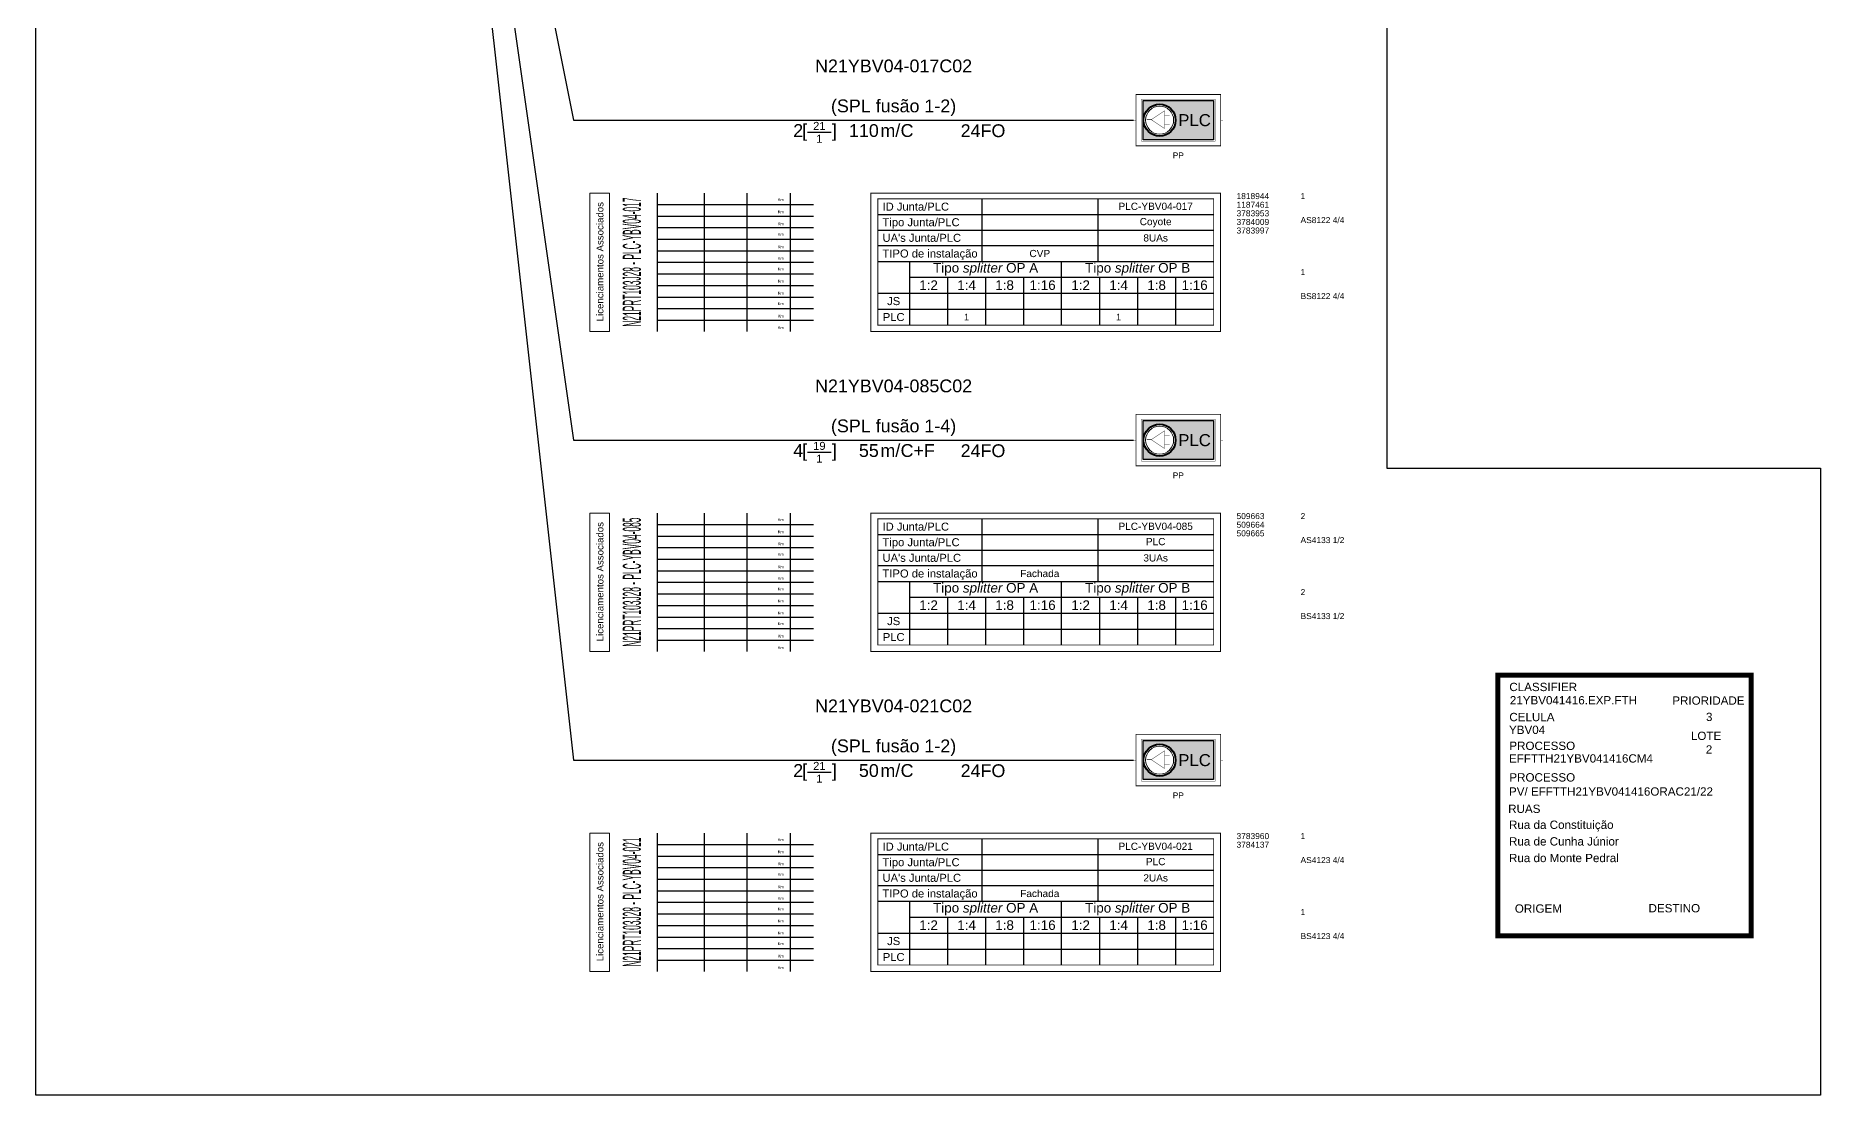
# Model space of a CAD drawing. Header units: metres. Extents: x 288 to 1034, y 827 to 7702.
# Drawn here: x 440.6 to 663.6, y 6412.1 to 6544.5 of the extents above; entities that cross this region are included whole.
import ezdxf
from ezdxf.enums import TextEntityAlignment as Align

# ---------------------------------------------------------------- set-up
doc = ezdxf.new("R2010")
doc.units = ezdxf.units.M
doc.header["$MEASUREMENT"] = 0
doc.set_wipeout_variables(frame=1)
for name, color, linetype in [('3-PROJ_FTTH_CABO', 7, 'Continuous'), ('3-PROJ_FTTH_LICENCIAMENTOS', 7, 'Continuous'), ('3-PROJ_FTTH_PLC', 7, 'Continuous'), ('Licenciamentos Porto', 6, 'Continuous')]:
    doc.layers.add(name, color=color, linetype=linetype)
doc.styles.add('ARIAL', font='')
doc.styles.get('ARIAL').set_extended_font_data('Arial')

# ---------------------------------------------------------------- blocks, each defined once
blk = doc.blocks.new('*U9')
blk.add_hatch(color=31).paths.add_polyline_path([(9.97, -2.44), (1.18, -2.44), (1.18, 2.44), (9.97, 2.44)])
at = {"color": 7}
for points, const_width in [([(10.86, -3.21), (0.29, -3.21), (0.29, 3.21), (10.86, 3.21)], 0.0929), ([(10.17, -2.63), (0.99, -2.63), (0.99, 2.63), (10.17, 2.63)], 0.0465)]:
    blk.add_lwpolyline(points, close=True, dxfattribs=dict(at, const_width=const_width))
at = {"color": 31}
blk.add_lwpolyline([(9.97, -2.44), (1.18, -2.44), (1.18, 2.44), (9.97, 2.44)], close=True, dxfattribs=at)
at = {"color": 7}
for points, const_width in [([(0.29, 0), (0, 0)], 0.0743), ([(11.15, 0), (10.86, 0)], 0.0743), ([(-40.78, -1.52), (-37.77, -1.52)], 0.15)]:
    blk.add_lwpolyline(points, dxfattribs=dict(at, const_width=const_width))
at = {"color": 7, "ltscale": 0.001}
blk.add_lwpolyline([(10.86, -9.12, 0.12, 0.12, 0), (10.86, -9.12, 0.12, 0.12, 0), (-32.84, -9.12, 0.12, 0.12, 0), (-32.84, -26.43, 0.12, 0.12, 0), (10.86, -26.43, 0.12, 0.12, 0), (10.86, -26.43, 0.12, 0.12, 0), (10.86, -9.12, 0, 0, 0)], format="xyseb", dxfattribs=at)
at = {"color": 7, "ltscale": 0.001, "const_width": 0.12}
blk.add_lwpolyline([(10, -25.61), (10, -25.61), (-31.98, -25.61), (-31.98, -9.84), (10, -9.84), (10, -9.84)], close=True, dxfattribs=at)
at = {"color": 7}
for points in [[(-18.98, -9.84), (-18.98, -17.65)], [(-4.49, -9.84), (-4.49, -17.65)], [(-31.98, -11.79), (10, -11.79)], [(-31.98, -13.74), (10, -13.74)], [(-31.98, -15.69), (10, -15.69)], [(-31.98, -17.65), (10, -17.65)], [(-28, -17.65), (-28, -25.61)], [(-9, -25.61), (-9, -17.65)], [(-28, -19.64), (10, -19.64)], [(-23.25, -19.64), (-23.25, -25.61)], [(-18.5, -19.64), (-18.5, -25.61)], [(-13.75, -19.64), (-13.75, -25.61)], [(-4.25, -19.64), (-4.25, -25.61)], [(0.5, -19.64), (0.5, -25.61)], [(5.25, -19.64), (5.25, -25.61)], [(-31.98, -21.63), (10, -21.63)], [(-31.98, -23.62), (10, -23.62)], [(-31.98, -23.62), (-13.57, -23.62), (10, -23.62)]]:
    blk.add_lwpolyline(points, dxfattribs=at)
at = {"color": 7, "style": 'ARIAL'}
blk.add_text('[     ]  ', height=1.6, dxfattribs=at).set_placement((-35.85, -0.5), align=Align.TOP_RIGHT)
for s, p in [('ID Junta/PLC', (-31.38, -10.81)), ('Tipo Junta/PLC', (-31.38, -12.76)), ("UA's Junta/PLC", (-31.38, -14.71)), ('TIPO de instalação', (-31.38, -16.67))]:
    blk.add_text(s, height=1, dxfattribs=at).set_placement(p, align=Align.MIDDLE_LEFT)
for s, p in [('JS', (-29.99, -22.62)), ('PLC', (-29.99, -24.61))]:
    blk.add_text(s, height=1, dxfattribs=at).set_placement(p, align=Align.MIDDLE_CENTER)
at = {"insert": (-31.65, -0.5), "char_height": 1.6, "width": 2.8224, "attachment_point": 1, "style": 'ARIAL'}
blk.add_mtext('m/', dxfattribs=at)
at = {"color": 7, "ltscale": 0.001, "char_height": 1.2, "attachment_point": 5, "style": 'ARIAL'}
for s, insert, width in [('{\\C114;Tipo \\fArial|b0|i1|c0|p34;splitter\\fArial|b0|i0|c0|p34; OP A}', (-18.5, -18.64), 14.6912), ('{\\C10;Tipo \\fArial|b0|i1|c0|p34;splitter\\fArial|b0|i0|c0|p34; OP B}', (0.5, -18.64), 14.6912), ('{\\C114;1:2}', (-25.63, -20.63), 4.1115), ('{\\C114;1:4}', (-20.88, -20.63), 4.1115), ('{\\C114;1:8}', (-16.13, -20.63), 4.1115), ('{\\C114;1:16}', (-11.38, -20.63), 4.1115), ('{\\C10;1:2}', (-6.63, -20.63), 4.1115), ('{\\C10;1:4}', (-1.88, -20.63), 4.1115), ('{\\C10;1:8}', (2.87, -20.63), 4.1115), ('{\\C10;1:16}', (7.62, -20.63), 4.1115)]:
    blk.add_mtext(s, dxfattribs=dict(at, insert=insert, width=width))
at = {"color": 7, "style": 'ARIAL'}
for tag, p in [('ID_CABO', (-30, 5.5)), ('ID_CABO2', (-30, 3)), ('ID_CABO3', (-30, 0.5))]:
    blk.add_attdef(tag, text='', height=1.6, dxfattribs=at).set_placement(p, align=Align.BOTTOM_CENTER)
at = {"color": 7, "lineweight": 0, "style": 'ARIAL'}
blk.add_attdef('FO_ACTIVAS', text='', height=1.6, dxfattribs=at).set_placement((-41.3, -0.5), align=Align.TOP_RIGHT)
for tag, height, p in [('FO_RESERVA', 1, (-39.28, -2.32)), ('FO_MORTAS', 1, (-39.28, -0.72)), ('PLC', 0.9, (2.75, -10.77)), ('TIPO_PLC', 0.9, (2.75, -12.68)), ('UA_PLC', 0.9, (2.75, -14.72)), ('INSTALACAO', 0.9, (-11.73, -16.67)), ('NPOL_CVP', 0.9, (2.75, -16.66))]:
    blk.add_attdef(tag, text='', height=height, dxfattribs=at).set_placement(p, align=Align.MIDDLE_CENTER)
at = {"color": 7, "style": 'ARIAL'}
blk.add_attdef('METROS', text='', height=1.6, dxfattribs=at).set_placement((-31.85, -0.5), align=Align.TOP_RIGHT)
for tag, height, p in [('TIPO_INSTALACAO', 1.6, (-29.13, -0.5)), ('CAPACIDADE', 1.6, (-21.62, -0.52)), ('BID1', 0.75, (12.86, -9.12)), ('BID2', 0.75, (12.86, -10.2)), ('BID3', 0.75, (12.86, -11.27)), ('BID4', 0.75, (12.86, -12.35)), ('BID5', 0.75, (12.86, -13.42)), ('BID6', 0.75, (12.86, -14.5)), ('BID7', 0.75, (12.86, -15.57)), ('BID8', 0.75, (12.86, -16.65)), ('BID9', 0.75, (12.86, -17.73)), ('BID10', 0.75, (12.86, -18.8)), ('BID11', 0.75, (12.86, -19.88)), ('BID12', 0.75, (12.86, -20.95)), ('BID13', 0.75, (12.86, -22.03)), ('BID14', 0.75, (12.86, -23.11)), ('BID15', 0.75, (12.86, -24.18)), ('BID16', 0.75, (12.86, -25.26)), ('BID17', 0.75, (12.86, -26.33)), ('BID18', 0.75, (12.86, -27.41)), ('BID19', 0.75, (12.86, -28.49)), ('BID20', 0.75, (12.86, -29.56)), ('BID21', 0.75, (12.86, -30.64)), ('BID22', 0.75, (12.86, -31.71)), ('BID23', 0.75, (12.86, -32.79)), ('BID24', 0.75, (12.86, -33.86))]:
    blk.add_attdef(tag, text='', height=height, dxfattribs=at).set_placement(p, align=Align.TOP_LEFT)
at = {"color": 1, "lineweight": 0, "style": 'ARIAL'}
blk.add_attdef('ALOCAÇÃO_RDS', text='', height=0.8, dxfattribs=at).set_placement((-0.89, -4.35), align=Align.MIDDLE_RIGHT)
at = {"color": 7, "style": 'ARIAL'}
for tag, p in [('N_RAISER(X)', (5.58, -4.41)), ('F.B.(X)', (5.58, -5.81))]:
    blk.add_attdef(tag, text='', height=0.75, dxfattribs=at).set_placement(p, align=Align.MIDDLE_CENTER)
at = {"color": 1, "lineweight": 0, "style": 'ARIAL'}
blk.add_attdef('FO_RDS', text='', height=0.8, dxfattribs=at).set_placement((12.09, -4.35), align=Align.MIDDLE_LEFT)
at = {"color": 7, "lineweight": 0, "style": 'ARIAL'}
blk.add_attdef('MORADA', text='', height=0.75, dxfattribs=at).set_placement((10.86, -7.21), align=Align.MIDDLE_RIGHT)
at = {"color": 114, "style": 'ARIAL'}
for tag, p in [('A_SPL_1', (20.86, -10.62)), ('FA_OPA', (20.86, -9.12)), ('A_SPL_2', (20.86, -12.12)), ('A_SPL_3', (20.86, -13.62)), ('A_SPL_4', (20.86, -15.12)), ('A_SPL_5', (20.86, -16.62))]:
    blk.add_attdef(tag, text='', height=0.75, dxfattribs=at).set_placement(p, align=Align.TOP_LEFT)
at = {"color": 1, "style": 'ARIAL'}
for tag, p in [('FA_OPB', (20.86, -18.62)), ('B_SPL_1', (20.86, -20.12)), ('B_SPL_2', (20.86, -21.62)), ('B_SPL_3', (20.86, -23.12)), ('B_SPL_4', (20.86, -24.62)), ('B_SPL_5', (20.86, -26.12))]:
    blk.add_attdef(tag, text='', height=0.75, dxfattribs=at).set_placement(p, align=Align.TOP_LEFT)
at = {"color": 114, "style": 'ARIAL'}
for tag, p in [('(J)1:2_A', (-25.63, -22.62)), ('(J)1:4_A', (-20.88, -22.62)), ('(J)1:8_A', (-16.13, -22.62)), ('(J)1:16_A', (-11.38, -22.62)), ('(P)1:2_A', (-25.63, -24.61)), ('(P)1:4_A', (-20.88, -24.61)), ('(P)1:8_A', (-16.13, -24.61)), ('(P)1:16_A', (-11.38, -24.61))]:
    blk.add_attdef(tag, text='', height=0.8, dxfattribs=at).set_placement(p, align=Align.MIDDLE_CENTER)
at = {"color": 10, "style": 'ARIAL'}
for tag, p in [('(J)1:2_B', (-6.63, -22.62)), ('(J)1:4_B', (-1.88, -22.62)), ('(J)1:8_B', (2.87, -22.62)), ('(J)1:16_B', (7.62, -22.62)), ('(P)1:2_B', (-6.63, -24.61)), ('(P)1:4_B', (-1.88, -24.61)), ('(P)1:8_B', (2.87, -24.61)), ('(P)1:16_B', (7.62, -24.61))]:
    blk.add_attdef(tag, text='', height=0.8, dxfattribs=at).set_placement(p, align=Align.MIDDLE_CENTER)
at = {"color": 7, "lineweight": 0}
blk.add_wipeout([(3.7, -1.95), (3.43, -1.99), (3.09, -2), (2.79, -1.95), (2.57, -1.88), (2.34, -1.78), (2.03, -1.59), (1.77, -1.34), (1.58, -1.1), (1.47, -0.92), (1.35, -0.61), (1.28, -0.33), (1.25, 0), (1.3, 0.42), (1.38, 0.7), (1.51, 0.98), (1.63, 1.17), (1.83, 1.4), (1.98, 1.55), (2.18, 1.69), (2.4, 1.81), (2.69, 1.92), (2.92, 1.97), (3.27, 2), (3.51, 1.99), (3.73, 1.94), (3.98, 1.87), (4.15, 1.79), (4.31, 1.7), (4.51, 1.56), (4.66, 1.42), (4.79, 1.28), (4.96, 1.05), (5.05, 0.88), (5.15, 0.64), (5.21, 0.41), (5.25, 0.11), (5.23, -0.32), (5.19, -0.52), (5.11, -0.74), (4.96, -1.04), (4.78, -1.3), (4.57, -1.51), (4.25, -1.74), (3.96, -1.87)], dxfattribs=at)
at = {"color": 7, "const_width": 0.0465}
for points in [[(1.63, 0.06), (2.2, 0.06)], [(3.87, 0.62), (4.5, 0.62)], [(3.87, -0.49), (4.5, -0.49)]]:
    blk.add_lwpolyline(points, dxfattribs=at)
blk.add_lwpolyline([(2.2, 0.06), (3.87, -1.05), (3.87, 1.18)], close=True, dxfattribs=at)
at = {"color": 7, "lineweight": 40}
blk.add_circle((3.25, 0), 2, dxfattribs=at)
at = {"color": 7, "lineweight": 0}
blk.add_circle((3.25, 0), 1.75, dxfattribs=at)
blk.add_circle((3.25, 0), 1.75, dxfattribs=at)
at = {"color": 7, "style": 'ARIAL'}
blk.add_text('PLC', height=1.5, dxfattribs=at).set_placement((7.61, 0), align=Align.MIDDLE_CENTER)
blk = doc.blocks.new('Troço Sinoptico')
at = {"color": 7, "lineweight": 0, "style": 'ARIAL'}
for tag, p in [('D1', (-16.57, -9.75)), ('D2', (-16.57, -11.26)), ('T1', (-10.78, -9.77)), ('E1', (-1.22, -9.77))]:
    blk.add_attdef(tag, text='', height=0.631, dxfattribs=at).set_placement(p, align=Align.MIDDLE_CENTER)
blk.add_attdef('XXX1', text='', height=0.631, dxfattribs=at).set_placement((-4.58, -9.81), align=Align.MIDDLE_RIGHT)
at = {"color": 7}
blk.add_wipeout([(-27.96, -26.44), (-27.96, -9.12), (0, -9.12), (0, -26.43)], dxfattribs=at)
at = {"color": 7, "lineweight": 0}
blk.add_lwpolyline([(-27.96, -26.44), (-25.49, -26.44), (-25.49, -9.12), (-27.96, -9.12)], close=True, dxfattribs=at)
at = {"color": 7}
for points in [[(-19.54, -9.12), (-19.54, -26.44)], [(-19.54, -10.56), (0, -10.56)], [(-13.66, -9.12), (-13.66, -17.78)], [(-8.33, -9.12), (-8.33, -17.78)], [(-2.94, -9.12), (-2.94, -17.77)], [(-19.54, -12), (0, -12)], [(-19.54, -13.44), (0, -13.44)], [(-19.54, -14.89), (0, -14.89)], [(-19.54, -16.33), (0, -16.33)], [(-19.54, -17.77), (0, -17.77)], [(-13.66, -17.78), (-13.66, -26.44)], [(-8.33, -17.78), (-8.33, -26.44)], [(-2.94, -17.78), (-2.94, -26.43)], [(-19.54, -19.23), (0, -19.23)], [(-19.54, -20.67), (0, -20.67)], [(-19.54, -22.11), (0, -22.11)], [(-19.54, -23.55), (0, -23.55)], [(-19.54, -24.99), (0, -24.99)]]:
    blk.add_lwpolyline(points, dxfattribs=at)
at = {"color": 7, "lineweight": 0, "true_color": 0xffffff, "insert": (-26.69, -17.69), "char_height": 0.865, "width": 17.7947, "attachment_point": 5, "rotation": 90, "style": 'ARIAL'}
blk.add_mtext('Licenciamentos Associados', dxfattribs=at)
at = {"color": 7, "lineweight": 0, "char_height": 0.355, "width": 6.2282, "attachment_point": 2, "style": 'ARIAL'}
for insert in [(-4.09, -9.77), (-4.1, -11.28), (-4.09, -12.78), (-4.09, -14.1), (-4.09, -15.66), (-4.09, -17.1), (-4.1, -18.43), (-4.1, -19.94), (-4.1, -21.44), (-4.1, -22.77), (-4.09, -24.32), (-4.09, -25.77)]:
    blk.add_mtext('Km', dxfattribs=dict(at, insert=insert))
at = {"color": 7, "lineweight": 0, "style": 'ARIAL', "width": 0.580821}
blk.add_attdef('ORIGEM-DESTINO', text='', height=2.25, rotation=90, dxfattribs=at).set_placement((-21.59, -25.83), (-21.59, -9.68), align=Align.FIT)
at = {"color": 7, "lineweight": 0, "style": 'ARIAL'}
for tag, p in [('T2', (-10.78, -11.28)), ('E2', (-1.22, -11.3)), ('D3', (-16.57, -12.76)), ('T3', (-10.78, -12.77)), ('E3', (-1.22, -12.78)), ('D4', (-16.57, -14.09)), ('D5', (-16.57, -15.64)), ('T4', (-10.78, -14.1)), ('T5', (-10.78, -15.65)), ('E4', (-1.22, -14.1)), ('E5', (-1.22, -15.65)), ('D6', (-16.57, -17.08)), ('T6', (-10.78, -17.09)), ('E6', (-1.22, -17.09)), ('D7', (-16.57, -18.42)), ('D8', (-16.57, -19.93)), ('T7', (-10.78, -18.43)), ('T8', (-10.79, -19.94)), ('E7', (-1.22, -18.43)), ('E8', (-1.22, -19.97)), ('D9', (-16.57, -21.42)), ('T9', (-10.79, -21.44)), ('E9', (-1.22, -21.45)), ('D10', (-16.57, -22.75)), ('D11', (-16.57, -24.3)), ('T10', (-10.78, -22.77)), ('T11', (-10.79, -24.31)), ('E10', (-1.22, -22.77)), ('E11', (-1.22, -24.31)), ('D12', (-16.57, -25.74)), ('T12', (-10.79, -25.76)), ('E12', (-1.22, -25.76))]:
    blk.add_attdef(tag, text='', height=0.631, dxfattribs=at).set_placement(p, align=Align.MIDDLE_CENTER)
for tag, p in [('XXX2', (-4.59, -11.32)), ('XXX3', (-4.58, -12.81)), ('XXX4', (-4.59, -14.14)), ('XXX5', (-4.58, -15.69)), ('XXX6', (-4.58, -17.13)), ('XXX7', (-4.59, -18.47)), ('XXX8', (-4.59, -19.98)), ('XXX9', (-4.59, -21.48)), ('XXX10', (-4.59, -22.81)), ('XXX11', (-4.58, -24.35)), ('XXX12', (-4.58, -25.8))]:
    blk.add_attdef(tag, text='', height=0.631, dxfattribs=at).set_placement(p, align=Align.MIDDLE_RIGHT)
at = {"color": 7, "lineweight": 0, "style": 'ARIAL', "flags": 1}
blk.add_attdef('ID', text='', height=0.631, dxfattribs=at).set_placement((-13.98, -27.67), align=Align.MIDDLE_CENTER)
at = {"layer": 'Defpoints', "flags": 1}
for tag, p in [('TROCO', (-28.25, -8.29)), ('GAMA', (-13.98, -8.55))]:
    blk.add_attdef(tag, p, '', height=2.16, dxfattribs=at)
blk = doc.blocks.new('BOAVISTA_LIC')
at = {"const_width": 0.3}
blk.add_lwpolyline([(2033.71, 1323.27), (2048.95, 1323.27), (2048.95, 1307.59), (2033.71, 1307.59)], close=True, dxfattribs=at)
at = {"color": 5, "style": 'ARIAL'}
for s, p in [('CLASSIFIER', (2034.4, 1322.31)), ('PRIORIDADE', (2044.2, 1321.49)), ('CELULA', (2034.4, 1320.5)), ('PROCESSO', (2034.4, 1318.77)), ('LOTE', (2045.32, 1319.37)), ('PROCESSO', (2034.4, 1316.87)), ('RUAS', (2034.33, 1314.98)), ('ORIGEM ', (2034.73, 1308.98)), ('DESTINO ', (2042.77, 1309))]:
    blk.add_text(s, height=0.5, dxfattribs=at).set_placement(p)
at = {"style": 'ARIAL'}
for tag, p in [('CLASSIFIER', (2034.43, 1321.51)), ('CELULA', (2034.38, 1319.73)), ('PROCESSO', (2034.38, 1318.01)), ('ORAC', (2034.38, 1316.02)), ('RUA_1', (2034.38, 1314.02)), ('RUA_2', (2034.38, 1313.02)), ('RUA_3', (2034.38, 1312.02)), ('RUA_4', (2034.38, 1311.02)), ('RUA_5', (2034.38, 1310.02)), ('ORIGEM', (2034.38, 1308.02)), ('DESTINO', (2042.89, 1308.12))]:
    blk.add_attdef(tag, p, '', height=0.5, dxfattribs=at)
for tag, p in [('PRIORIDADE', (2046.42, 1320.76)), ('LOTE', (2046.41, 1318.8))]:
    blk.add_attdef(tag, text='', height=0.5, dxfattribs=at).set_placement(p, align=Align.MIDDLE_CENTER)

msp = doc.modelspace()

# ---------------------------------------------------------------- linework, layer by layer
at = {"layer": '3-PROJ_FTTH_CABO'}
for points in [[(487.8, 6633.98), (507.8, 6533.98)], [(487.8, 6633.98), (507.8, 6493.98)], [(487.8, 6633.98), (507.8, 6453.98)], [(507.8, 6533.98), (577.8, 6533.98)], [(507.8, 6493.98), (577.8, 6493.98)], [(507.8, 6453.98), (577.8, 6453.98)]]:
    msp.add_lwpolyline(points, dxfattribs=at)

# ---------------------------------------------------------------- block references
at = {"ltscale": 5, "xscale": 2.0780833110902, "yscale": 2.0780833110902, "zscale": 2.0780833110902}
msp.add_blockref('BOAVISTA_LIC', (-3602.9, 3714.74), dxfattribs=at).add_auto_attribs({'CLASSIFIER': '21YBV041416.EXP.FTH', 'CELULA': 'YBV04', 'RUA_1': 'Rua da Constituição ', 'RUA_2': 'Rua de Cunha Júnior ', 'RUA_3': 'Rua do Monte Pedral', 'PROCESSO': 'EFFTTH21YBV041416CM4', 'ORAC': 'PV/ EFFTTH21YBV041416ORAC21/22', 'PRIORIDADE': '3', 'LOTE': '2'})

# ---------------------------------------------------------------- next in the draw order: block references
at = {"layer": '3-PROJ_FTTH_PLC'}
for p, values in [((577.8, 6533.98), {'PLC': 'PLC-YBV04-017', 'TIPO_PLC': 'Coyote', 'UA_PLC': '8UAs', 'INSTALACAO': 'CVP', '(P)1:4_A': '1', '(P)1:4_B': '1', 'BID1': '1818944', 'BID2': '1187461', 'BID3': '3783953', 'BID4': '3784009', 'BID5': '3783997', 'FA_OPA': '1', 'A_SPL_2': 'AS8122 4/4', 'FA_OPB': '1', 'B_SPL_2': 'BS8122 4/4', 'N_RAISER(X)': 'PP', 'ID_CABO': 'N21YBV04-017C02', 'ID_CABO3': '(SPL fusão 1-2)', 'FO_ACTIVAS': '2', 'FO_MORTAS': '21', 'FO_RESERVA': '1', 'METROS': '110', 'TIPO_INSTALACAO': 'C', 'CAPACIDADE': '24FO'}), ((577.8, 6493.98), {'PLC': 'PLC-YBV04-085', 'TIPO_PLC': 'PLC', 'UA_PLC': '3UAs', 'INSTALACAO': 'Fachada', 'BID1': '509663', 'BID2': '509664', 'BID3': '509665', 'FA_OPA': '2', 'A_SPL_2': 'AS4133 1/2', 'FA_OPB': '2', 'B_SPL_2': 'BS4133 1/2', 'N_RAISER(X)': 'PP', 'ID_CABO': 'N21YBV04-085C02', 'ID_CABO3': '(SPL fusão 1-4)', 'FO_ACTIVAS': '4', 'FO_MORTAS': '19', 'FO_RESERVA': '1', 'METROS': '55', 'TIPO_INSTALACAO': 'C+F', 'CAPACIDADE': '24FO'}), ((577.8, 6453.98), {'PLC': 'PLC-YBV04-021', 'TIPO_PLC': 'PLC', 'UA_PLC': '2UAs', 'INSTALACAO': 'Fachada', 'BID1': '3783960', 'BID2': '3784137', 'FA_OPA': '1', 'A_SPL_2': 'AS4123 4/4', 'FA_OPB': '1', 'B_SPL_2': 'BS4123 4/4', 'N_RAISER(X)': 'PP', 'ID_CABO': 'N21YBV04-021C02', 'ID_CABO3': '(SPL fusão 1-2)', 'FO_ACTIVAS': '2', 'FO_MORTAS': '21', 'FO_RESERVA': '1', 'METROS': '50', 'TIPO_INSTALACAO': 'C', 'CAPACIDADE': '24FO'})]:
    msp.add_blockref('*U9', p, dxfattribs=at).add_auto_attribs(values)

# ---------------------------------------------------------------- next in the draw order: block references
at = {"layer": '3-PROJ_FTTH_LICENCIAMENTOS'}
ref = msp.add_blockref('Troço Sinoptico', (537.8, 6533.98), dxfattribs=at)
ref.add_attrib('ORIGEM-DESTINO', 'N21PRT103J28 - PLC-YBV04-017', dxfattribs={"layer": '0', "color": 7, "lineweight": 0, "height": 2.2526, "rotation": 90, "style": 'ARIAL', "width": 0.333226}).set_placement((516.21, 6508.16), (516.21, 6524.3), align=Align.FIT)
ref = msp.add_blockref('Troço Sinoptico', (537.8, 6493.98), dxfattribs=at)
ref.add_attrib('ORIGEM-DESTINO', 'N21PRT103J28 - PLC-YBV04-085', dxfattribs={"layer": '0', "color": 7, "lineweight": 0, "height": 2.2526, "rotation": 90, "style": 'ARIAL', "width": 0.333226}).set_placement((516.21, 6468.16), (516.21, 6484.3), align=Align.FIT)
ref = msp.add_blockref('Troço Sinoptico', (537.8, 6453.98), dxfattribs=at)
ref.add_attrib('ORIGEM-DESTINO', 'N21PRT103J28 - PLC-YBV04-021', dxfattribs={"layer": '0', "color": 7, "lineweight": 0, "height": 2.2526, "rotation": 90, "style": 'ARIAL', "width": 0.333226}).set_placement((516.21, 6428.16), (516.21, 6444.3), align=Align.FIT)

# ---------------------------------------------------------------- next in the draw order: linework, layer by layer
at = {"layer": 'Licenciamentos Porto', "color": 6}
msp.add_lwpolyline([(440.58, 6701.86), (609.46, 6701.86), (609.46, 6597.24), (609.46, 6490.49), (663.62, 6490.49), (663.62, 6412.08), (440.58, 6412.08), (440.58, 6701.86)], dxfattribs=at)

doc.saveas('drawing.dxf')
